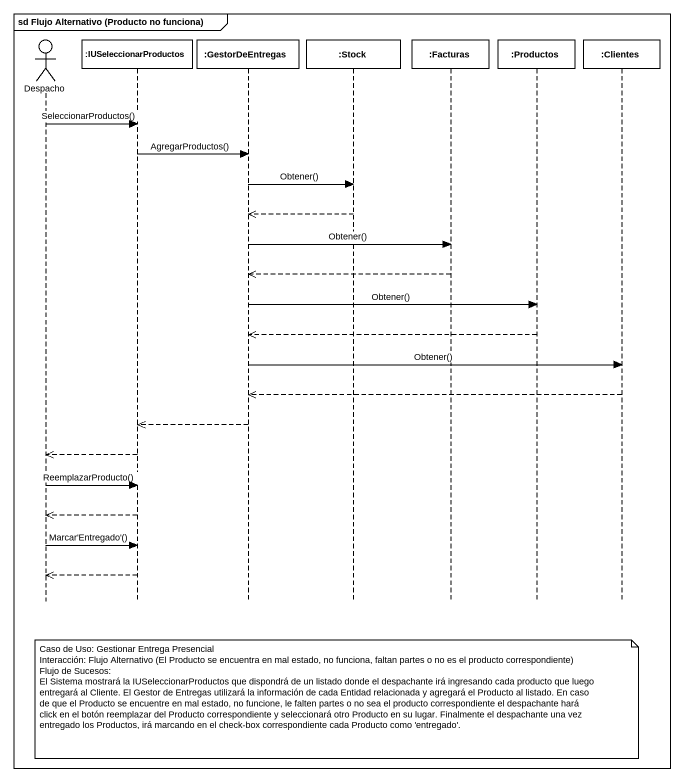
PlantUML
@startuml
mainframe sd Flujo Alternativo (Producto no funciona)
hide footbox
actor Despacho
participant ":IUSeleccionarProductos" as IUSeleccionarProductos
participant ":GestorDeEntregas" as GestorDeEntregas
participant ":Stock" as Stock
participant ":Facturas" as Facturas
participant ":Productos" as Productos
participant ":Clientes" as Clientes

Despacho -> IUSeleccionarProductos : SeleccionarProductos()
IUSeleccionarProductos -> GestorDeEntregas : AgregarProductos()
GestorDeEntregas -> Stock : Obtener()
Stock -->> GestorDeEntregas
GestorDeEntregas -> Facturas : Obtener()
Facturas -->> GestorDeEntregas
GestorDeEntregas -> Productos : Obtener()
Productos -->> GestorDeEntregas
GestorDeEntregas -> Clientes : Obtener()
Clientes -->> GestorDeEntregas
GestorDeEntregas -->> IUSeleccionarProductos
IUSeleccionarProductos -->> Despacho
Despacho -> IUSeleccionarProductos : ReemplazarProducto()
IUSeleccionarProductos -->> Despacho
Despacho -> IUSeleccionarProductos : Marcar'Entregado'()
IUSeleccionarProductos -->> Despacho
note over Stock
  Caso de Uso: Gestionar Entrega Presencial
  Interacción: Flujo Alternativo (El Producto se encuentra en mal estado, no funciona, faltan partes o no es el producto correspondiente)
  Flujo de Sucesos:
  El Sistema mostrará la IUSeleccionarProductos que dispondrá de un listado donde el despachante irá ingresando cada producto que luego entregará al Cliente. El Gestor de Entregas utilizará la información de cada Entidad relacionada y agregará el Producto al listado. En caso de que el Producto se encuentre en mal estado, no funcione, le falten partes o no sea el producto correspondiente el despachante hará click en el botón reemplazar del Producto correspondiente y seleccionará otro Producto en su lugar. Finalmente el despachante una vez entregado los Productos, irá marcando en el check-box correspondiente cada Producto como 'entregado'.
end note
@enduml
